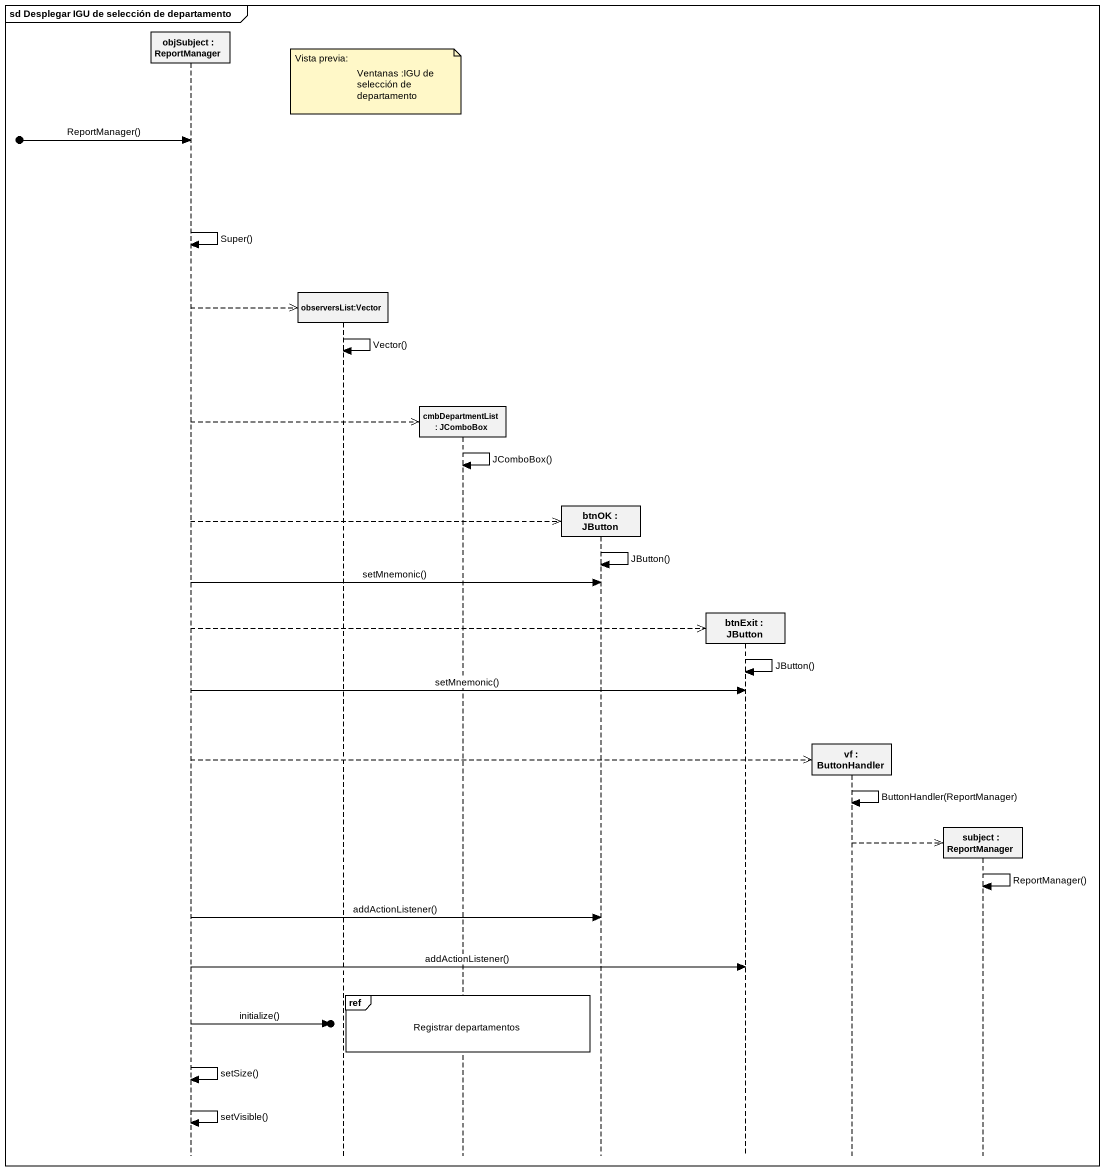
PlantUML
@startuml
mainframe sd Desplegar IGU de selección de departamento
hide footbox
participant "objSubject : ReportManager" as objSubject
participant "observersList:Vector" as observersList_Vector
participant "cmbDepartmentList : JComboBox" as cmbDepartmentList
participant "btnOK : JButton" as btnOK
participant "btnExit : JButton" as btnExit
participant "vf : ButtonHandler" as vf
participant "subject : ReportManager" as subject

note over observersList_Vector : Vista previa:
note right of observersList_Vector : Ventanas :IGU de selección de departamento
[o-> objSubject : ReportManager()
objSubject -> objSubject : Super()
objSubject -->> observersList_Vector **
observersList_Vector -> observersList_Vector : Vector()
objSubject -->> cmbDepartmentList **
cmbDepartmentList -> cmbDepartmentList : JComboBox()
objSubject -->> btnOK **
btnOK -> btnOK : JButton()
objSubject -> btnOK : setMnemonic()
objSubject -->> btnExit **
btnExit -> btnExit : JButton()
objSubject -> btnExit : setMnemonic()
objSubject -->> vf **
vf -> vf : ButtonHandler(ReportManager)
vf -->> subject **
subject -> subject : ReportManager()
objSubject -> btnOK : addActionListener()
objSubject -> btnExit : addActionListener()
ref over cmbDepartmentList : Registrar departamentos
objSubject ->o] : initialize()
objSubject -> objSubject : setSize()
objSubject -> objSubject : setVisible()
@enduml
